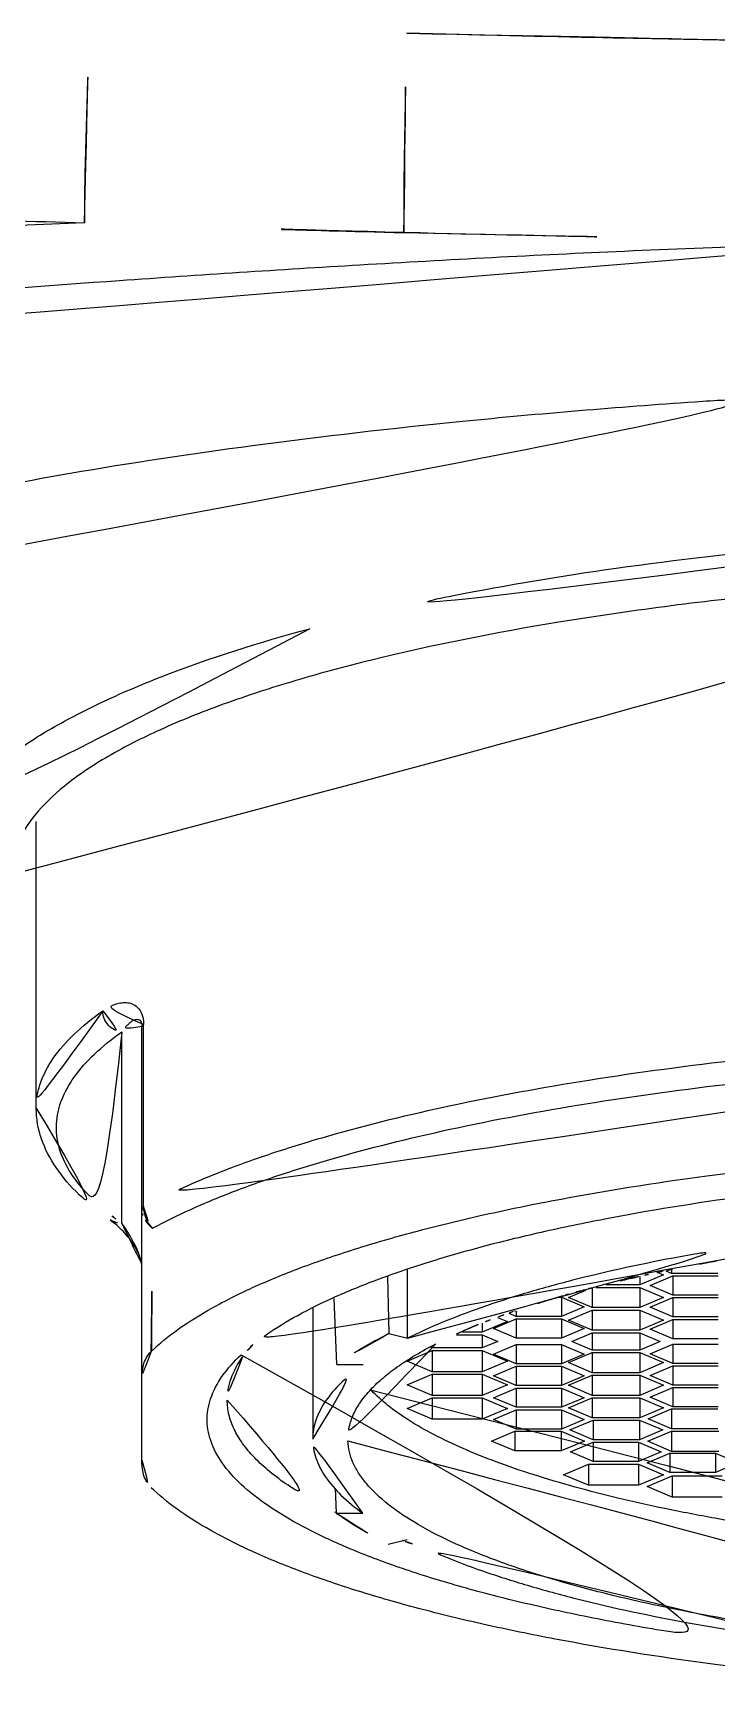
# Model space of a CAD drawing. Extents: x 16296660632 to 16296672714, y -37409619871 to -37409617455.
# Drawn here: x 16296672239.71 to 16296672246.51, y -37409617796.85 to -37409617780.29 of the extents above; entities that cross this region are included whole.
import ezdxf

# ---------------------------------------------------------------- set-up
doc = ezdxf.new("R2010")
doc.units = 0
doc.header["$LTSCALE"] = 10
doc.header["$MEASUREMENT"] = 0
doc.layers.get('0').update_dxf_attribs({"linetype": 'CONTINUOUS'})
doc.layers.add('02___PRT_ALL_AXES', color=7, linetype='CONTINUOUS')

msp = doc.modelspace()

# ---------------------------------------------------------------- linework, layer by layer
at = {"color": 7, "linetype": 'Continuous'}
for p, q in [((16296672240.594231, -37409617792.134972), (16296672240.594231, -37409617790.232323)), ((16296672240.79423, -37409617794.495491), (16296672240.79423, -37409617790.178947)), ((16296672240.812031, -37409617791.967888), (16296672240.812031, -37409617790.15863)), ((16296672240.812031, -37409617791.967888), (16296672240.812401, -37409617791.976372)), ((16296672243.438709, -37409617793.281578), (16296672243.438709, -37409617792.601334)), ((16296672245.93478, -37409617792.628853), (16296672245.983891, -37409617792.649757)), ((16296672246.06337, -37409617792.635536), (16296672246.01111, -37409617792.613297)), ((16296672246.063379, -37409617792.602654), (16296672246.06337, -37409617792.635536)), ((16296672246.525249, -37409617792.635536), (16296672246.06337, -37409617792.635536)), ((16296672243.23735, -37409617792.667397), (16296672243.252159, -37409617793.235626)), ((16296672245.039419, -37409617792.875366), (16296672245.212179, -37409617792.801819)), ((16296672245.275539, -37409617792.785202), (16296672245.275539, -37409617792.975883)), ((16296672245.315001, -37409617792.774849), (16296672245.74777, -37409617792.774849)), ((16296672245.74777, -37409617792.750267), (16296672245.408701, -37409617792.750267)), ((16296672245.983891, -37409617792.649757), (16296672245.74777, -37409617792.750267)), ((16296672245.74777, -37409617792.666946), (16296672245.74777, -37409617792.750267)), ((16296672245.74777, -37409617792.774849), (16296672245.74777, -37409617792.975883)), ((16296672245.74777, -37409617792.774849), (16296672245.983891, -37409617792.875366)), ((16296672245.849911, -37409617792.755951), (16296672246.07567, -37409617792.659843)), ((16296672246.07567, -37409617792.852051), (16296672245.849911, -37409617792.755951)), ((16296672246.07567, -37409617792.659843), (16296672246.527189, -37409617792.659843)), ((16296672246.07567, -37409617792.659843), (16296672246.07567, -37409617792.852051)), ((16296672242.732479, -37409617793.544029), (16296672242.708111, -37409617792.887093)), ((16296672244.943781, -37409617792.872223), (16296672244.968349, -37409617792.872223)), ((16296672244.968349, -37409617792.872223), (16296672244.968349, -37409617793.06443)), ((16296672244.968349, -37409617792.872223), (16296672245.194111, -37409617792.968323)), ((16296672245.194111, -37409617792.968323), (16296672244.968349, -37409617793.06443)), ((16296672245.275539, -37409617792.975883), (16296672245.039419, -37409617792.875366)), ((16296672245.983891, -37409617792.875366), (16296672245.74777, -37409617792.975883)), ((16296672245.849911, -37409617792.972733), (16296672246.07567, -37409617792.876633)), ((16296672246.07567, -37409617793.06884), (16296672245.849911, -37409617792.972733)), ((16296672246.527189, -37409617792.852051), (16296672246.07567, -37409617792.852051)), ((16296672246.07567, -37409617792.876633), (16296672246.527189, -37409617792.876633)), ((16296672246.07567, -37409617792.876633), (16296672246.07567, -37409617793.06884)), ((16296672242.49423, -37409617792.983368), (16296672242.49423, -37409617794.284538)), ((16296672244.430229, -37409617793.116096), (16296672244.181339, -37409617793.222054)), ((16296672244.181339, -37409617793.131592), (16296672244.181339, -37409617793.222054)), ((16296672244.291071, -37409617793.185112), (16296672244.51683, -37409617793.088997)), ((16296672244.33326, -37409617793.074806), (16296672244.430229, -37409617793.116096)), ((16296672244.51683, -37409617793.06443), (16296672244.44903, -37409617793.035568)), ((16296672244.51683, -37409617793.012581), (16296672244.51683, -37409617793.06443)), ((16296672244.968349, -37409617793.06443), (16296672244.51683, -37409617793.06443)), ((16296672244.51683, -37409617793.088997), (16296672244.968349, -37409617793.088997)), ((16296672244.51683, -37409617793.088997), (16296672244.51683, -37409617793.281219)), ((16296672244.968349, -37409617793.088997), (16296672244.968349, -37409617793.281219)), ((16296672244.968349, -37409617793.088997), (16296672245.194111, -37409617793.185112)), ((16296672245.039419, -37409617793.100967), (16296672245.275539, -37409617793.000458)), ((16296672245.275539, -37409617793.201477), (16296672245.039419, -37409617793.100967)), ((16296672245.74777, -37409617792.975883), (16296672245.275539, -37409617792.975883)), ((16296672245.275539, -37409617793.000458), (16296672245.74777, -37409617793.000458)), ((16296672245.275539, -37409617793.000458), (16296672245.275539, -37409617793.201477)), ((16296672245.74777, -37409617793.000458), (16296672245.74777, -37409617793.201477)), ((16296672245.74777, -37409617793.000458), (16296672245.983891, -37409617793.100967)), ((16296672245.983891, -37409617793.100967), (16296672245.74777, -37409617793.201477)), ((16296672245.849911, -37409617793.189522), (16296672246.07567, -37409617793.093407)), ((16296672246.527189, -37409617793.06884), (16296672246.07567, -37409617793.06884)), ((16296672246.07567, -37409617793.093407), (16296672246.527189, -37409617793.093407)), ((16296672246.07567, -37409617793.093407), (16296672246.07567, -37409617793.285629)), ((16296672243.252159, -37409617793.235626), (16296672243.438709, -37409617793.281578)), ((16296672243.924601, -37409617793.24662), (16296672244.181339, -37409617793.24662)), ((16296672244.181339, -37409617793.222054), (16296672243.97945, -37409617793.222054)), ((16296672244.181339, -37409617793.24662), (16296672244.181339, -37409617793.37793)), ((16296672244.181339, -37409617793.24662), (16296672244.335569, -37409617793.312279)), ((16296672244.51683, -37409617793.281219), (16296672244.291071, -37409617793.185112)), ((16296672244.968349, -37409617793.281219), (16296672244.51683, -37409617793.281219)), ((16296672245.194111, -37409617793.185112), (16296672244.968349, -37409617793.281219)), ((16296672245.073009, -37409617793.312279), (16296672245.275539, -37409617793.226059)), ((16296672245.74777, -37409617793.201477), (16296672245.275539, -37409617793.201477)), ((16296672245.275539, -37409617793.226059), (16296672245.74777, -37409617793.226059)), ((16296672245.275539, -37409617793.226059), (16296672245.275539, -37409617793.398491)), ((16296672245.74777, -37409617793.226059), (16296672245.74777, -37409617793.398491)), ((16296672245.74777, -37409617793.226059), (16296672245.9503, -37409617793.312279)), ((16296672246.07567, -37409617793.285629), (16296672245.849911, -37409617793.189522)), ((16296672246.527189, -37409617793.285629), (16296672246.07567, -37409617793.285629)), ((16296672243.434681, -37409617793.508453), (16296672243.683571, -37409617793.402496)), ((16296672243.683571, -37409617793.37793), (16296672243.66259, -37409617793.369003)), ((16296672243.683571, -37409617793.355957), (16296672243.683571, -37409617793.37793)), ((16296672244.181339, -37409617793.37793), (16296672243.683571, -37409617793.37793)), ((16296672243.683571, -37409617793.402496), (16296672244.181339, -37409617793.402496)), ((16296672243.683571, -37409617793.402496), (16296672243.683571, -37409617793.614403)), ((16296672244.335569, -37409617793.312279), (16296672244.181339, -37409617793.37793)), ((16296672244.181339, -37409617793.402496), (16296672244.181339, -37409617793.614403)), ((16296672244.181339, -37409617793.402496), (16296672244.430229, -37409617793.508453)), ((16296672244.291071, -37409617793.439438), (16296672244.51683, -37409617793.343338)), ((16296672244.51683, -37409617793.535553), (16296672244.291071, -37409617793.439438)), ((16296672244.51683, -37409617793.343338), (16296672244.968349, -37409617793.343338)), ((16296672244.51683, -37409617793.343338), (16296672244.51683, -37409617793.535553)), ((16296672244.968349, -37409617793.343338), (16296672244.968349, -37409617793.535553)), ((16296672244.968349, -37409617793.343338), (16296672245.194111, -37409617793.439438)), ((16296672245.194111, -37409617793.439438), (16296672244.968349, -37409617793.535553)), ((16296672245.039419, -37409617793.523582), (16296672245.275539, -37409617793.423073)), ((16296672245.275539, -37409617793.398491), (16296672245.073009, -37409617793.312279)), ((16296672245.74777, -37409617793.398491), (16296672245.275539, -37409617793.398491)), ((16296672245.275539, -37409617793.423073), (16296672245.74777, -37409617793.423073)), ((16296672245.275539, -37409617793.423073), (16296672245.275539, -37409617793.624092)), ((16296672245.9503, -37409617793.312279), (16296672245.74777, -37409617793.398491)), ((16296672245.74777, -37409617793.423073), (16296672245.74777, -37409617793.624092)), ((16296672245.74777, -37409617793.423073), (16296672245.983891, -37409617793.523582)), ((16296672245.849911, -37409617793.435028), (16296672246.07567, -37409617793.338928)), ((16296672246.07567, -37409617793.531143), (16296672245.849911, -37409617793.435028)), ((16296672246.07567, -37409617793.338928), (16296672246.527189, -37409617793.338928)), ((16296672246.07567, -37409617793.338928), (16296672246.07567, -37409617793.531143)), ((16296672242.732479, -37409617793.544029), (16296672242.996429, -37409617793.544029)), ((16296672243.683571, -37409617793.614403), (16296672243.434681, -37409617793.508453)), ((16296672244.181339, -37409617793.614403), (16296672243.683571, -37409617793.614403)), ((16296672244.430229, -37409617793.508453), (16296672244.181339, -37409617793.614403)), ((16296672244.291071, -37409617793.656227), (16296672244.51683, -37409617793.56012)), ((16296672244.968349, -37409617793.535553), (16296672244.51683, -37409617793.535553)), ((16296672244.51683, -37409617793.56012), (16296672244.968349, -37409617793.56012)), ((16296672244.51683, -37409617793.56012), (16296672244.51683, -37409617793.752327)), ((16296672244.968349, -37409617793.56012), (16296672244.968349, -37409617793.752327)), ((16296672244.968349, -37409617793.56012), (16296672245.194111, -37409617793.656227)), ((16296672245.275539, -37409617793.624092), (16296672245.039419, -37409617793.523582)), ((16296672245.74777, -37409617793.624092), (16296672245.275539, -37409617793.624092)), ((16296672245.983891, -37409617793.523582), (16296672245.74777, -37409617793.624092)), ((16296672245.849911, -37409617793.651817), (16296672246.07567, -37409617793.55571)), ((16296672246.527189, -37409617793.531143), (16296672246.07567, -37409617793.531143)), ((16296672246.07567, -37409617793.55571), (16296672246.527189, -37409617793.55571)), ((16296672246.07567, -37409617793.55571), (16296672246.07567, -37409617793.747917)), ((16296672243.434681, -37409617793.744926), (16296672243.683571, -37409617793.638977)), ((16296672243.683571, -37409617793.850883), (16296672243.434681, -37409617793.744926)), ((16296672243.683571, -37409617793.638977), (16296672244.181339, -37409617793.638977)), ((16296672243.683571, -37409617793.638977), (16296672243.683571, -37409617793.850883)), ((16296672244.181339, -37409617793.638977), (16296672244.181339, -37409617793.850883)), ((16296672244.181339, -37409617793.638977), (16296672244.430229, -37409617793.744926)), ((16296672244.430229, -37409617793.744926), (16296672244.181339, -37409617793.850883)), ((16296672244.51683, -37409617793.752327), (16296672244.291071, -37409617793.656227)), ((16296672244.291071, -37409617793.873009), (16296672244.51683, -37409617793.776909)), ((16296672244.968349, -37409617793.752327), (16296672244.51683, -37409617793.752327)), ((16296672244.51683, -37409617793.776909), (16296672244.968349, -37409617793.776909)), ((16296672244.51683, -37409617793.776909), (16296672244.51683, -37409617793.969116)), ((16296672245.194111, -37409617793.656227), (16296672244.968349, -37409617793.752327)), ((16296672244.968349, -37409617793.776909), (16296672244.968349, -37409617793.969116)), ((16296672244.968349, -37409617793.776909), (16296672245.194111, -37409617793.873009)), ((16296672245.039419, -37409617793.749184), (16296672245.275539, -37409617793.648666)), ((16296672245.275539, -37409617793.849701), (16296672245.039419, -37409617793.749184)), ((16296672245.275539, -37409617793.648666), (16296672245.74777, -37409617793.648666)), ((16296672245.275539, -37409617793.648666), (16296672245.275539, -37409617793.849701)), ((16296672245.74777, -37409617793.648666), (16296672245.74777, -37409617793.849701)), ((16296672245.74777, -37409617793.648666), (16296672245.983891, -37409617793.749184)), ((16296672245.983891, -37409617793.749184), (16296672245.74777, -37409617793.849701)), ((16296672246.07567, -37409617793.747917), (16296672245.849911, -37409617793.651817)), ((16296672245.849911, -37409617793.868599), (16296672246.07567, -37409617793.772499)), ((16296672246.527189, -37409617793.747917), (16296672246.07567, -37409617793.747917)), ((16296672246.07567, -37409617793.772499), (16296672246.527189, -37409617793.772499)), ((16296672246.07567, -37409617793.772499), (16296672246.07567, -37409617793.964706)), ((16296672243.434681, -37409617793.981407), (16296672243.683571, -37409617793.875458)), ((16296672244.181339, -37409617793.850883), (16296672243.683571, -37409617793.850883)), ((16296672243.683571, -37409617793.875458), (16296672244.181339, -37409617793.875458)), ((16296672243.683571, -37409617793.875458), (16296672243.683571, -37409617794.087357)), ((16296672244.181339, -37409617793.875458), (16296672244.181339, -37409617794.087357)), ((16296672244.181339, -37409617793.875458), (16296672244.430229, -37409617793.981407)), ((16296672244.51683, -37409617793.969116), (16296672244.291071, -37409617793.873009)), ((16296672245.194111, -37409617793.873009), (16296672244.968349, -37409617793.969116)), ((16296672245.039419, -37409617793.974792), (16296672245.275539, -37409617793.874283)), ((16296672245.74777, -37409617793.849701), (16296672245.275539, -37409617793.849701)), ((16296672245.275539, -37409617793.874283), (16296672245.74777, -37409617793.874283)), ((16296672245.275539, -37409617793.874283), (16296672245.275539, -37409617794.075302)), ((16296672245.74777, -37409617793.874283), (16296672245.74777, -37409617794.075302)), ((16296672245.74777, -37409617793.874283), (16296672245.983891, -37409617793.974792)), ((16296672246.07567, -37409617793.964706), (16296672245.849911, -37409617793.868599)), ((16296672246.527189, -37409617793.964706), (16296672246.07567, -37409617793.964706)), ((16296672243.683571, -37409617794.087357), (16296672243.434681, -37409617793.981407)), ((16296672244.181339, -37409617794.087357), (16296672243.683571, -37409617794.087357)), ((16296672244.430229, -37409617793.981407), (16296672244.181339, -37409617794.087357)), ((16296672244.291071, -37409617794.089798), (16296672244.51683, -37409617793.99369)), ((16296672244.51683, -37409617794.185913), (16296672244.291071, -37409617794.089798)), ((16296672244.968349, -37409617793.969116), (16296672244.51683, -37409617793.969116)), ((16296672244.51683, -37409617793.99369), (16296672244.968349, -37409617793.99369)), ((16296672244.51683, -37409617793.99369), (16296672244.51683, -37409617794.185913)), ((16296672244.968349, -37409617793.99369), (16296672244.968349, -37409617794.185913)), ((16296672244.968349, -37409617793.99369), (16296672245.194111, -37409617794.089798)), ((16296672245.194111, -37409617794.089798), (16296672244.968349, -37409617794.185913)), ((16296672245.275539, -37409617794.075302), (16296672245.039419, -37409617793.974792)), ((16296672245.052999, -37409617794.194489), (16296672245.283939, -37409617794.096184)), ((16296672245.74777, -37409617794.075302), (16296672245.275539, -37409617794.075302)), ((16296672245.283939, -37409617794.096184), (16296672245.745819, -37409617794.096184)), ((16296672245.28404, -37409617794.096184), (16296672245.283939, -37409617794.292793)), ((16296672245.74592, -37409617794.096184), (16296672245.745819, -37409617794.292793)), ((16296672245.745819, -37409617794.096184), (16296672245.976761, -37409617794.194489)), ((16296672245.983891, -37409617793.974792), (16296672245.74777, -37409617794.075302)), ((16296672245.83243, -37409617794.083893), (16296672246.06337, -37409617793.98558)), ((16296672246.06337, -37409617794.182198), (16296672245.83243, -37409617794.083893)), ((16296672246.06337, -37409617793.98558), (16296672246.525249, -37409617793.98558)), ((16296672246.063471, -37409617793.98558), (16296672246.06337, -37409617794.182198)), ((16296672244.273581, -37409617794.305077), (16296672244.50452, -37409617794.206772)), ((16296672244.50452, -37409617794.206772), (16296672244.9664, -37409617794.206772)), ((16296672244.50462, -37409617794.206772), (16296672244.50452, -37409617794.403397)), ((16296672244.968349, -37409617794.185913), (16296672244.51683, -37409617794.185913)), ((16296672244.966499, -37409617794.206772), (16296672244.9664, -37409617794.403397)), ((16296672244.9664, -37409617794.206772), (16296672245.19734, -37409617794.305077)), ((16296672245.283939, -37409617794.292793), (16296672245.052999, -37409617794.194489)), ((16296672245.745819, -37409617794.292793), (16296672245.283939, -37409617794.292793)), ((16296672245.976761, -37409617794.194489), (16296672245.745819, -37409617794.292793)), ((16296672245.82725, -37409617794.306732), (16296672246.06337, -37409617794.206223)), ((16296672246.525249, -37409617794.182198), (16296672246.06337, -37409617794.182198)), ((16296672246.06337, -37409617794.206223), (16296672246.535601, -37409617794.206223)), ((16296672246.063471, -37409617794.206223), (16296672246.06337, -37409617794.407249)), ((16296672244.50452, -37409617794.403397), (16296672244.273581, -37409617794.305077)), ((16296672244.9664, -37409617794.403397), (16296672244.50452, -37409617794.403397)), ((16296672245.19734, -37409617794.305077), (16296672244.9664, -37409617794.403397)), ((16296672245.05818, -37409617794.412933), (16296672245.283951, -37409617794.316818)), ((16296672245.283951, -37409617794.509033), (16296672245.05818, -37409617794.412933)), ((16296672245.283951, -37409617794.316818), (16296672245.73547, -37409617794.316818)), ((16296672245.28404, -37409617794.316818), (16296672245.283951, -37409617794.509033)), ((16296672245.735559, -37409617794.316818), (16296672245.73547, -37409617794.509033)), ((16296672245.73547, -37409617794.316818), (16296672245.961229, -37409617794.412933)), ((16296672245.961229, -37409617794.412933), (16296672245.73547, -37409617794.509033)), ((16296672245.822069, -37409617794.521317), (16296672246.047831, -37409617794.425209)), ((16296672246.06337, -37409617794.407249), (16296672245.82725, -37409617794.306732)), ((16296672246.047831, -37409617794.425209), (16296672246.49935, -37409617794.425209)), ((16296672246.04793, -37409617794.425209), (16296672246.047831, -37409617794.617416)), ((16296672246.53561, -37409617794.407249), (16296672246.06337, -37409617794.407249)), ((16296672246.499451, -37409617794.425209), (16296672246.49935, -37409617794.617416)), ((16296672246.49935, -37409617794.425209), (16296672246.725109, -37409617794.521317)), ((16296672244.98881, -37409617794.639557), (16296672245.23769, -37409617794.533607)), ((16296672245.23769, -37409617794.533607), (16296672245.73547, -37409617794.533607)), ((16296672245.237801, -37409617794.533607), (16296672245.2377, -37409617794.745506)), ((16296672245.73547, -37409617794.509033), (16296672245.283951, -37409617794.509033)), ((16296672245.735571, -37409617794.533607), (16296672245.73547, -37409617794.745506)), ((16296672245.73547, -37409617794.533607), (16296672245.98435, -37409617794.639557)), ((16296672246.047831, -37409617794.617416), (16296672245.822069, -37409617794.521317)), ((16296672246.49935, -37409617794.617416), (16296672246.047831, -37409617794.617416)), ((16296672246.725109, -37409617794.521317), (16296672246.49935, -37409617794.617416)), ((16296672240.9121, -37409617794.792412), (16296672240.88862, -37409617794.770058)), ((16296672242.71896, -37409617794.772568), (16296672242.728201, -37409617795.021889)), ((16296672245.2377, -37409617794.745506), (16296672244.98881, -37409617794.639557)), ((16296672245.73547, -37409617794.745506), (16296672245.2377, -37409617794.745506)), ((16296672245.98435, -37409617794.639557), (16296672245.73547, -37409617794.745506)), ((16296672245.822069, -37409617794.75779), (16296672246.070959, -37409617794.65184)), ((16296672246.070959, -37409617794.863739), (16296672245.822069, -37409617794.75779)), ((16296672246.070959, -37409617794.65184), (16296672246.568729, -37409617794.65184)), ((16296672246.07106, -37409617794.65184), (16296672246.070959, -37409617794.863739)), ((16296672246.568729, -37409617794.863739), (16296672246.070959, -37409617794.863739)), ((16296672242.71072, -37409617795.010033), (16296672242.716, -37409617795.012627)), ((16296672242.728201, -37409617795.021889), (16296672242.992029, -37409617795.021889)), ((16296672243.246099, -37409617795.330467), (16296672243.432739, -37409617795.284508))]:
    msp.add_line(p, q, dxfattribs=at)
for points in [[(16296672240.51409, -37409617792.131027), (16296672240.49708, -37409617792.117867), (16296672240.478331, -37409617792.104134)], [(16296672240.56385, -37409617792.173561), (16296672240.547501, -37409617792.158897), (16296672240.53091, -37409617792.144707), (16296672240.51409, -37409617792.131027)], [(16296672240.79423, -37409617792.576019), (16296672240.79283, -37409617792.552368), (16296672240.78767, -37409617792.521637), (16296672240.7799, -37409617792.492126), (16296672240.77059, -37409617792.464737), (16296672240.760139, -37409617792.438942), (16296672240.748831, -37409617792.414513), (16296672240.736891, -37409617792.391403), (16296672240.724461, -37409617792.369438), (16296672240.711599, -37409617792.34845), (16296672240.698339, -37409617792.328293), (16296672240.684669, -37409617792.308823), (16296672240.67063, -37409617792.289978), (16296672240.65626, -37409617792.271759), (16296672240.641581, -37409617792.254097), (16296672240.6266, -37409617792.237), (16296672240.61132, -37409617792.220413), (16296672240.59577, -37409617792.204308), (16296672240.579941, -37409617792.188698), (16296672240.56385, -37409617792.173561)]]:
    msp.add_lwpolyline(points, dxfattribs=at)
for centre, radius, start, end in [((16296672251.57239, -37409617466.244011), 314.152772, 268.51489626, 270.03289419), ((16296672251.521959, -37409617452.280739), 330.094494, 268.59054025, 269.45630837), ((16296672242.24877, -37409617789.80471), 2.857905, 232.2597397, 234.6244747), ((16296672241.01296, -37409617791.988426), 0.218732, 179.9388015, 185.7795021), ((16296672246.3953, -37409617787.005302), 8.818055, 250.0583763, 250.2358202), ((16296672246.56716, -37409617786.524338), 9.328804, 250.2413481, 251.4477259)]:
    msp.add_arc(centre, radius, start, end, dxfattribs=at)
for points, knots in [([(16296672240.22415, -37409617782.178749), (16296672240.222719, -37409617782.149239), (16296672240.222361, -37409617782.070557), (16296672240.224131, -37409617781.841766), (16296672240.23374, -37409617781.4394), (16296672240.251221, -37409617780.855164), (16296672240.266769, -37409617780.421089), (16296672240.275579, -37409617780.190086)], [0, 0, 0, 0, 0.044554028, 0.118592334, 0.345040013, 0.651409626, 1, 1, 1, 1]), ([(16296672243.402081, -37409617782.275337), (16296672243.400471, -37409617782.244522), (16296672243.39924, -37409617782.163727), (16296672243.398609, -37409617781.932678), (16296672243.403521, -37409617781.530823), (16296672243.41416, -37409617780.950233), (16296672243.424509, -37409617780.519943), (16296672243.430531, -37409617780.29126)], [0, 0, 0, 0, 0.046666179, 0.122113959, 0.349317304, 0.654183861, 1, 1, 1, 1]), ([(16296672240.22414, -37409617782.178757), (16296672239.71073, -37409617782.160477), (16296672238.70455, -37409617782.136909), (16296672237.24382, -37409617782.133743), (16296672235.89575, -37409617782.153503), (16296672234.705709, -37409617782.188721), (16296672233.83123, -37409617782.229736), (16296672233.240231, -37409617782.272057), (16296672232.8874, -37409617782.305962), (16296672232.60083, -37409617782.344009), (16296672232.38159, -37409617782.388451), (16296672232.233179, -37409617782.436668), (16296672232.159189, -37409617782.486549), (16296672232.144079, -37409617782.514633)], [0, 0, 0, 0, 0.189657788, 0.37151211, 0.539225065, 0.687354493, 0.811023391, 0.862363217, 0.906097095, 0.941813396, 0.969180946, 0.988229335, 1, 1, 1, 1]), ([(16296672248.38611, -37409617782.360519), (16296672247.455139, -37409617782.383926), (16296672245.646839, -37409617782.448807), (16296672243.04212, -37409617782.586166), (16296672240.673849, -37409617782.740883), (16296672238.61039, -37409617782.89502), (16296672237.10858, -37409617783.022614), (16296672236.101151, -37409617783.127296), (16296672235.499969, -37409617783.202042), (16296672235.005581, -37409617783.27977), (16296672234.61739, -37409617783.36322), (16296672234.337971, -37409617783.452827), (16296672234.191389, -37409617783.534683), (16296672234.14727, -37409617783.58287)], [0, 0, 0, 0, 0.19487836, 0.378625787, 0.545811173, 0.691512954, 0.81163595, 0.861191959, 0.903467741, 0.938375411, 0.965951747, 0.986327533, 1, 1, 1, 1]), ([(16296672236.214911, -37409617786.003433), (16296672236.255831, -37409617785.931541), (16296672236.384541, -37409617785.790199), (16296672236.65024, -37409617785.614433), (16296672237.005251, -37409617785.444633), (16296672237.45027, -37409617785.279663), (16296672237.98472, -37409617785.119278), (16296672238.86714, -37409617784.898933), (16296672240.17905, -37409617784.645142), (16296672241.98247, -37409617784.375183), (16296672244.05619, -37409617784.137413), (16296672246.346491, -37409617783.946861), (16296672247.940849, -37409617783.861931), (16296672248.763399, -37409617783.832603)], [0, 0, 0, 0, 0.019261358, 0.04355665, 0.073909083, 0.110684456, 0.153978153, 0.203772277, 0.32241144, 0.464933431, 0.628305564, 0.808346545, 1, 1, 1, 1]), ([(16296672249.16888, -37409617785.275352), (16296672247.946541, -37409617785.337837), (16296672246.178869, -37409617785.492783), (16296672243.948259, -37409617785.861717), (16296672242.93693, -37409617786.091667), (16296672242.46487, -37409617786.218819)], [0, 0, 0, 0, 0.541540081, 0.783688603, 1, 1, 1, 1]), ([(16296672239.49432, -37409617788.663643), (16296672239.494329, -37409617788.563133), (16296672239.540581, -37409617788.34716), (16296672239.73255, -37409617788.047363), (16296672240.03545, -37409617787.760582), (16296672240.44685, -37409617787.484993), (16296672240.96398, -37409617787.220688), (16296672241.583191, -37409617786.969948), (16296672242.299129, -37409617786.734802), (16296672243.42131, -37409617786.432838), (16296672245.014919, -37409617786.120132), (16296672247.110189, -37409617785.850189), (16296672249.38213, -37409617785.683746), (16296672250.947411, -37409617785.646439), (16296672251.74423, -37409617785.646439)], [0, 0, 0, 0, 0.023004545, 0.049090004, 0.080339131, 0.117849626, 0.162055742, 0.213030172, 0.270592819, 0.334410985, 0.478883717, 0.641834103, 0.81764124, 1, 1, 1, 1]), ([(16296672242.46487, -37409617786.218819), (16296672241.96529, -37409617786.353378), (16296672241.25956, -37409617786.574226), (16296672240.401039, -37409617786.939774), (16296672239.88106, -37409617787.210037), (16296672239.448851, -37409617787.49054), (16296672239.023809, -37409617787.847069), (16296672238.78145, -37409617788.168709), (16296672238.70455, -37409617788.393463)], [0, 0, 0, 0, 0.347599483, 0.495458809, 0.626378838, 0.741007508, 0.840411573, 1, 1, 1, 1]), ([(16296672240.812031, -37409617790.15863), (16296672240.81197, -37409617790.117363), (16296672240.80081, -37409617790.047234), (16296672240.744169, -37409617789.974663), (16296672240.682711, -37409617789.944527), (16296672240.62323, -37409617789.937424), (16296672240.565701, -37409617789.944641), (16296672240.49044, -37409617789.968651), (16296672240.438129, -37409617789.998962), (16296672240.405239, -37409617790.022346)], [0, 0, 0, 0, 0.221052997, 0.363518809, 0.475513868, 0.578488425, 0.680270812, 0.783839005, 1, 1, 1, 1]), ([(16296672240.405239, -37409617790.022346), (16296672240.30419, -37409617790.094208), (16296672240.12406, -37409617790.238579), (16296672239.909401, -37409617790.480293), (16296672239.79517, -37409617790.694839), (16296672239.75141, -37409617790.864952), (16296672239.744249, -37409617790.948601), (16296672239.744249, -37409617790.989807)], [0, 0, 0, 0, 0.306268808, 0.567868109, 0.79378314, 0.898228621, 1, 1, 1, 1]), ([(16296672240.405239, -37409617790.022346), (16296672240.405239, -37409617790.047943), (16296672240.41538, -37409617790.09996), (16296672240.456989, -37409617790.167099), (16296672240.518961, -37409617790.215332), (16296672240.56922, -37409617790.230179), (16296672240.594231, -37409617790.232323)], [0, 0, 0, 0, 0.24967592, 0.503379442, 0.755133754, 1, 1, 1, 1]), ([(16296672240.79423, -37409617790.178947), (16296672240.79422, -37409617790.163757), (16296672240.792021, -37409617790.140488), (16296672240.77648, -37409617790.116386), (16296672240.761061, -37409617790.107803), (16296672240.74659, -37409617790.106033), (16296672240.732679, -37409617790.107986), (16296672240.714161, -37409617790.114227), (16296672240.69158, -37409617790.127289), (16296672240.66592, -37409617790.147957), (16296672240.631821, -37409617790.182083), (16296672240.60885, -37409617790.21151), (16296672240.594231, -37409617790.232323)], [0, 0, 0, 0, 0.151995443, 0.225396279, 0.276987456, 0.323066912, 0.368979779, 0.416499031, 0.517889708, 0.627897077, 0.745533112, 1, 1, 1, 1]), ([(16296672240.594231, -37409617790.232323), (16296672240.498369, -37409617790.300484), (16296672240.32682, -37409617790.437431), (16296672240.12006, -37409617790.665604), (16296672240.00606, -37409617790.867569), (16296672239.95789, -37409617791.028267), (16296672239.942011, -37409617791.146133), (16296672239.94556, -37409617791.26413), (16296672239.97674, -37409617791.424431), (16296672240.06953, -37409617791.627602), (16296672240.253309, -37409617791.858009), (16296672240.41083, -37409617791.996063), (16296672240.499491, -37409617792.06472)], [0, 0, 0, 0, 0.15537451, 0.288896618, 0.404608872, 0.457973907, 0.509702581, 0.56102878, 0.613215036, 0.724568573, 0.851862816, 1, 1, 1, 1]), ([(16296672240.812031, -37409617790.15863), (16296672240.809349, -37409617790.160088), (16296672240.80171, -37409617790.164658), (16296672240.79423, -37409617790.172798), (16296672240.79423, -37409617790.178947)], [0, 0, 0, 0, 0.331184949, 1, 1, 1, 1]), ([(16296672251.74423, -37409617790.2397), (16296672251.17322, -37409617790.2397), (16296672250.042101, -37409617790.259491), (16296672248.37475, -37409617790.348213), (16296672246.776119, -37409617790.493973), (16296672245.278681, -37409617790.693604), (16296672243.91287, -37409617790.942871), (16296672242.87351, -37409617791.195328), (16296672242.13114, -37409617791.422096), (16296672241.643089, -37409617791.595139), (16296672241.20653, -37409617791.776176), (16296672240.93726, -37409617791.908447), (16296672240.812401, -37409617791.976372)], [0, 0, 0, 0, 0.153625294, 0.304287545, 0.449123713, 0.585393398, 0.710586836, 0.8225006, 0.87290941, 0.919370303, 0.96175968, 1, 1, 1, 1]), ([(16296672240.9013, -37409617792.186089), (16296672241.025511, -37409617792.118828), (16296672241.29331, -37409617791.987869), (16296672241.72724, -37409617791.808571), (16296672242.21208, -37409617791.63723), (16296672242.949039, -37409617791.412773), (16296672243.98028, -37409617791.16288), (16296672245.334949, -37409617790.916161), (16296672246.819679, -37409617790.718567), (16296672248.4044, -37409617790.574333), (16296672250.056999, -37409617790.486526), (16296672251.743919, -37409617790.457047), (16296672253.43084, -37409617790.486511), (16296672255.08346, -37409617790.574287), (16296672256.668209, -37409617790.718513), (16296672258.152981, -37409617790.916077), (16296672259.50771, -37409617791.162788), (16296672260.539, -37409617791.412651), (16296672261.275999, -37409617791.637108), (16296672261.76088, -37409617791.808441), (16296672262.194851, -37409617791.987732), (16296672262.462681, -37409617792.118683), (16296672262.586889, -37409617792.185951)], [0, 0, 0, 0, 0.019158914, 0.040392777, 0.063653816, 0.088878695, 0.144859557, 0.20745606, 0.275570553, 0.347951441, 0.423236838, 0.499992539, 0.576748512, 0.652034714, 0.724416919, 0.792533213, 0.85513194, 0.911115424, 0.936341624, 0.959604167, 0.980839846, 1, 1, 1, 1]), ([(16296672239.74423, -37409617790.989807), (16296672239.74423, -37409617791.041641), (16296672239.753059, -37409617791.1455), (16296672239.80571, -37409617791.350922), (16296672239.936661, -37409617791.599953), (16296672240.17457, -37409617791.870201), (16296672240.370569, -37409617792.027496), (16296672240.478331, -37409617792.104134)], [0, 0, 0, 0, 0.112309969, 0.224575279, 0.457724213, 0.713501327, 1, 1, 1, 1]), ([(16296672240.88862, -37409617793.412376), (16296672240.970671, -37409617793.332764), (16296672241.16382, -37409617793.176964), (16296672241.503401, -37409617792.966568), (16296672241.91181, -37409617792.763733), (16296672242.386459, -37409617792.569771), (16296672242.924459, -37409617792.38588), (16296672243.522301, -37409617792.213379), (16296672244.176001, -37409617792.053436), (16296672245.143419, -37409617791.852859), (16296672246.45879, -37409617791.645111), (16296672248.13892, -37409617791.466316), (16296672249.916809, -37409617791.356972), (16296672251.74423, -37409617791.32016), (16296672253.571659, -37409617791.356972), (16296672255.349541, -37409617791.466316), (16296672257.029671, -37409617791.645111), (16296672258.345039, -37409617791.852859), (16296672259.31246, -37409617792.053436), (16296672259.96616, -37409617792.213379), (16296672260.563999, -37409617792.38588), (16296672261.101999, -37409617792.569771), (16296672261.576651, -37409617792.763741), (16296672261.98505, -37409617792.966583), (16296672262.32464, -37409617793.176971), (16296672262.51778, -37409617793.332771), (16296672262.59984, -37409617793.412376)], [0, 0, 0, 0, 0.01530245, 0.033067115, 0.053383854, 0.076263301, 0.101650587, 0.129446818, 0.159518489, 0.191704765, 0.261662565, 0.337650554, 0.417774212, 0.500000123, 0.582226029, 0.662349673, 0.73833764, 0.80829541, 0.84048167, 0.870553321, 0.898349533, 0.923736796, 0.946616224, 0.966932943, 0.984697573, 1, 1, 1, 1]), ([(16296672251.74423, -37409617791.554207), (16296672251.18281, -37409617791.554207), (16296672250.07403, -37409617791.576424), (16296672248.44857, -37409617791.675743), (16296672246.91132, -37409617791.838203), (16296672245.70676, -37409617792.026993), (16296672244.81975, -37409617792.209251), (16296672244.219431, -37409617792.354698), (16296672243.66959, -37409617792.511627), (16296672243.173849, -37409617792.678947), (16296672242.73542, -37409617792.855553), (16296672242.35696, -37409617793.040268), (16296672242.040819, -37409617793.231949), (16296672241.85993, -37409617793.373802), (16296672241.78253, -37409617793.44635)], [0, 0, 0, 0, 0.163891329, 0.323641198, 0.475258022, 0.61499698, 0.679364922, 0.739563703, 0.795274401, 0.846231916, 0.892233575, 0.933167095, 0.969031108, 1, 1, 1, 1]), ([(16296672240.79423, -37409617791.988197), (16296672240.79423, -37409617791.986412), (16296672240.795429, -37409617791.981369), (16296672240.801769, -37409617791.974052), (16296672240.808201, -37409617791.969963), (16296672240.812031, -37409617791.96788)], [0, 0, 0, 0, 0.190132156, 0.535202054, 1, 1, 1, 1]), ([(16296672240.803289, -37409617791.98764), (16296672240.803921, -37409617791.986679), (16296672240.806681, -37409617791.982697), (16296672240.809839, -37409617791.979019), (16296672240.812401, -37409617791.976372)], [0, 0, 0, 0, 0.238192826, 1, 1, 1, 1]), ([(16296672240.812401, -37409617791.976372), (16296672240.81356, -37409617792.01442), (16296672240.831249, -37409617792.091583), (16296672240.87447, -37409617792.157593), (16296672240.901131, -37409617792.18618)], [0, 0, 0, 0, 0.493329834, 1, 1, 1, 1]), ([(16296672240.478331, -37409617792.104134), (16296672240.49473, -37409617792.115784), (16296672240.532431, -37409617792.1334), (16296672240.57382, -37409617792.136711), (16296672240.594231, -37409617792.134972)], [0, 0, 0, 0, 0.495567304, 1, 1, 1, 1]), ([(16296672240.594231, -37409617792.134972), (16296672240.61058, -37409617792.158234), (16296672240.64484, -37409617792.209061), (16296672240.686399, -37409617792.277557), (16296672240.7209, -37409617792.341713), (16296672240.749001, -37409617792.400627), (16296672240.771811, -37409617792.458893), (16296672240.78862, -37409617792.518593), (16296672240.79422, -37409617792.555237), (16296672240.79423, -37409617792.576019)], [0, 0, 0, 0, 0.174093173, 0.375416759, 0.490424452, 0.620082222, 0.775183934, 0.872747427, 1, 1, 1, 1]), ([(16296672240.79534, -37409617792.010452), (16296672240.79542, -37409617792.008553), (16296672240.796391, -37409617792.000473), (16296672240.799891, -37409617791.992844), (16296672240.803289, -37409617791.98764)], [0, 0, 0, 0, 0.234803254, 1, 1, 1, 1]), ([(16296672240.901131, -37409617792.18618), (16296672240.87879, -37409617792.169357), (16296672240.839319, -37409617792.130653), (16296672240.81329, -37409617792.081551), (16296672240.80509, -37409617792.056358)], [0, 0, 0, 0, 0.513513306, 1, 1, 1, 1]), ([(16296672243.438709, -37409617793.281578), (16296672243.55019, -37409617793.225563), (16296672243.790461, -37409617793.116982), (16296672244.1791, -37409617792.969559), (16296672244.613001, -37409617792.829872), (16296672245.271219, -37409617792.648872), (16296672246.18832, -37409617792.451767), (16296672246.951771, -37409617792.33255), (16296672247.355101, -37409617792.278992)], [0, 0, 0, 0, 0.09222822, 0.194714459, 0.307127879, 0.429064212, 0.699227582, 1, 1, 1, 1]), ([(16296672240.88862, -37409617793.412376), (16296672240.88949, -37409617793.31958), (16296672240.893459, -37409617792.91082), (16296672240.89798, -37409617792.50206), (16296672240.9013, -37409617792.186089)], [0, 0, 0, 0, 0.227011194, 1, 1, 1, 1]), ([(16296672243.252159, -37409617793.235626), (16296672243.156269, -37409617793.282722), (16296672242.978121, -37409617793.377602), (16296672242.808741, -37409617793.487717), (16296672242.732479, -37409617793.544029)], [0, 0, 0, 0, 0.529834696, 1, 1, 1, 1]), ([(16296672240.88862, -37409617793.412376), (16296672240.868311, -37409617793.432083), (16296672240.836109, -37409617793.47538), (16296672240.808599, -37409617793.547173), (16296672240.796209, -37409617793.617432), (16296672240.79423, -37409617793.663902), (16296672240.79423, -37409617793.686943)], [0, 0, 0, 0, 0.284850392, 0.532708085, 0.768070934, 1, 1, 1, 1]), ([(16296672241.78253, -37409617793.44635), (16296672241.71224, -37409617793.512238), (16296672241.590771, -37409617793.64537), (16296672241.48658, -37409617793.839409), (16296672241.44857, -37409617793.99321), (16296672241.44104, -37409617794.105949), (16296672241.45389, -37409617794.21862), (16296672241.499201, -37409617794.372566), (16296672241.612511, -37409617794.565987), (16296672241.820589, -37409617794.782631), (16296672242.102171, -37409617794.992493), (16296672242.455759, -37409617795.195007), (16296672242.879339, -37409617795.389252), (16296672243.370081, -37409617795.573837), (16296672243.9245, -37409617795.747383), (16296672244.538509, -37409617795.908524), (16296672245.207529, -37409617796.056023), (16296672246.19199, -37409617796.237633), (16296672246.95759, -37409617796.342102), (16296672247.482281, -37409617796.400841)], [0, 0, 0, 0, 0.038525528, 0.071534866, 0.086747765, 0.101584469, 0.116478433, 0.131857502, 0.165472315, 0.204842555, 0.251288455, 0.305441837, 0.367514856, 0.437442085, 0.514975001, 0.599731871, 0.691220829, 0.788871069, 1, 1, 1, 1]), ([(16296672241.79619, -37409617793.467461), (16296672241.749281, -37409617793.53331), (16296672241.69092, -37409617793.638321), (16296672241.65081, -37409617793.787773), (16296672241.64423, -37409617793.861237), (16296672241.64423, -37409617793.897377)], [0, 0, 0, 0, 0.524480255, 0.765583945, 1, 1, 1, 1]), ([(16296672241.89879, -37409617793.342377), (16296672241.889271, -37409617793.352623), (16296672241.85313, -37409617793.39267), (16296672241.81938, -37409617793.434914), (16296672241.79619, -37409617793.467461)], [0, 0, 0, 0, 0.259152013, 1, 1, 1, 1]), ([(16296672242.49424, -37409617794.284554), (16296672242.49424, -37409617794.253014), (16296672242.49968, -37409617794.189018), (16296672242.5329, -37409617794.058907), (16296672242.6196, -37409617793.894768), (16296672242.782681, -37409617793.709709), (16296672242.919609, -37409617793.599083), (16296672242.996429, -37409617793.544029)], [0, 0, 0, 0, 0.102003902, 0.206649784, 0.432774295, 0.69423357, 1, 1, 1, 1]), ([(16296672241.64423, -37409617793.897377), (16296672241.64423, -37409617793.945747), (16296672241.65626, -37409617794.04525), (16296672241.709261, -37409617794.191467), (16296672241.796301, -37409617794.335487), (16296672241.91646, -37409617794.477058), (16296672242.06912, -37409617794.616203), (16296672242.328699, -37409617794.807808), (16296672242.551519, -37409617794.931618), (16296672242.71072, -37409617795.010033)], [0, 0, 0, 0, 0.089908028, 0.184305777, 0.287046482, 0.401042815, 0.528301161, 0.670135363, 1, 1, 1, 1]), ([(16296672242.992029, -37409617795.021889), (16296672242.915859, -37409617794.967041), (16296672242.780081, -37409617794.856819), (16296672242.618441, -37409617794.672523), (16296672242.532551, -37409617794.509132), (16296672242.49963, -37409617794.379631), (16296672242.49424, -37409617794.315933), (16296672242.49424, -37409617794.284554)], [0, 0, 0, 0, 0.305460485, 0.566836949, 0.793088997, 0.897855889, 1, 1, 1, 1]), ([(16296672240.79423, -37409617794.495491), (16296672240.79423, -37409617794.518532), (16296672240.796209, -37409617794.565002), (16296672240.808599, -37409617794.635262), (16296672240.836109, -37409617794.707047), (16296672240.868311, -37409617794.750351), (16296672240.88862, -37409617794.770058)], [0, 0, 0, 0, 0.231929121, 0.467292743, 0.715151406, 1, 1, 1, 1]), ([(16296672262.576389, -37409617794.792397), (16296672262.492229, -37409617794.871277), (16296672262.295521, -37409617795.025543), (16296672261.951759, -37409617795.233978), (16296672261.54022, -37409617795.434853), (16296672261.06349, -37409617795.626862), (16296672260.524441, -37409617795.80883), (16296672259.926559, -37409617795.979462), (16296672259.273781, -37409617796.137619), (16296672258.30928, -37409617796.335823), (16296672256.999479, -37409617796.541092), (16296672255.327909, -37409617796.717743), (16296672253.560381, -37409617796.82576), (16296672251.74424, -37409617796.862106), (16296672249.928089, -37409617796.82576), (16296672248.16057, -37409617796.717743), (16296672246.488991, -37409617796.541092), (16296672245.179199, -37409617796.335823), (16296672244.214689, -37409617796.137619), (16296672243.561899, -37409617795.979462), (16296672242.964029, -37409617795.80883), (16296672242.42498, -37409617795.626869), (16296672241.94824, -37409617795.43486), (16296672241.536711, -37409617795.233994), (16296672241.19294, -37409617795.025551), (16296672240.996229, -37409617794.871277), (16296672240.912069, -37409617794.792412)], [0, 0, 0, 0, 0.015483479, 0.033418022, 0.05388341, 0.076884403, 0.102362612, 0.130217962, 0.160317337, 0.192500819, 0.262369901, 0.338176516, 0.41805374, 0.499999712, 0.581945695, 0.661822949, 0.737629615, 0.807498765, 0.839682287, 0.869781705, 0.897637102, 0.923115362, 0.946116402, 0.966581833, 0.984516457, 1, 1, 1, 1]), ([(16296672242.728201, -37409617795.021889), (16296672242.80415, -37409617795.078232), (16296672242.972919, -37409617795.188423), (16296672243.15049, -37409617795.283348), (16296672243.246099, -37409617795.330467)], [0, 0, 0, 0, 0.470108432, 1, 1, 1, 1]), ([(16296672247.478359, -37409617796.30616), (16296672247.0609, -37409617796.252724), (16296672246.270849, -37409617796.132896), (16296672245.321951, -37409617795.932739), (16296672244.641529, -37409617795.747849), (16296672244.19392, -37409617795.604889), (16296672243.7939, -37409617795.453773), (16296672243.547041, -37409617795.34214), (16296672243.432739, -37409617795.284508)], [0, 0, 0, 0, 0.301390193, 0.571965945, 0.693925079, 0.806189102, 0.90832965, 1, 1, 1, 1])]:
    msp.add_open_spline(points, degree=3, knots=knots, dxfattribs=at)
for points in [[(16296672243.402081, -37409617782.275337), (16296672242.34255, -37409617782.251472), (16296672241.283331, -37409617782.214859), (16296672240.22415, -37409617782.178749)], [(16296672240.80509, -37409617792.056358), (16296672240.800261, -37409617792.041481), (16296672240.79693, -37409617792.026016), (16296672240.79534, -37409617792.010452)]]:
    msp.add_open_spline(points, degree=3, dxfattribs=at)
at = {"layer": '02___PRT_ALL_AXES', "color": 7, "linetype": 'Continuous'}
for p, q in [((16296672239.74423, -37409617790.989807), (16296672239.74423, -37409617788.136482)), ((16296672245.979731, -37409617792.614326), (16296672245.967119, -37409617792.616982)), ((16296672246.05279, -37409617792.599213), (16296672246.045731, -37409617792.600647)), ((16296672246.072081, -37409617792.595261), (16296672246.05279, -37409617792.599213)), ((16296672245.27136, -37409617792.779991), (16296672245.265301, -37409617792.78157)), ((16296672245.73967, -37409617792.666458), (16296672245.727489, -37409617792.669212)), ((16296672244.967461, -37409617792.863487), (16296672244.96175, -37409617792.865143)), ((16296672244.984671, -37409617792.858528), (16296672244.967461, -37409617792.863487)), ((16296672245.03965, -37409617792.842857), (16296672245.024309, -37409617792.847214)), ((16296672244.487181, -37409617793.015503), (16296672244.479811, -37409617793.018059))]:
    msp.add_line(p, q, dxfattribs=at)
for centre, radius, start, end in [((16296672249.39279, -37409617808.917137), 16.656247, 101.8686774, 102.3339495), ((16296672249.513519, -37409617809.491753), 17.243399, 101.6018185, 101.8257048), ((16296672249.85955, -37409617811.225304), 19.011136, 100.1389031, 101.4915697), ((16296672248.38834, -37409617804.730217), 12.350042, 104.9849528, 105.151431), ((16296672248.468241, -37409617805.029312), 12.659616, 104.6553051, 104.9843194), ((16296672248.90398, -37409617806.742317), 14.427143, 102.7192561, 104.5835279), ((16296672249.246719, -37409617808.246231), 15.969619, 102.3361781, 102.6860556), ((16296672248.11294, -37409617803.736977), 11.319314, 105.8347483, 106.043404), ((16296672248.282511, -37409617804.340431), 11.946136, 105.1501652, 105.7510604), ((16296672246.66798, -37409617799.391083), 6.737812, 110.9474929, 112.0378284), ((16296672246.927389, -37409617800.072601), 7.467038, 109.8145795, 110.936901), ((16296672247.13339, -37409617800.644257), 8.074684, 109.185578, 109.8147851), ((16296672247.234421, -37409617800.934273), 8.381783, 108.9721647, 109.1329732)]:
    msp.add_arc(centre, radius, start, end, dxfattribs=at)
for points, knots in [([(16296672244.96175, -37409617792.865143), (16296672244.92251, -37409617792.876518), (16296672244.770901, -37409617792.921379), (16296672244.6203, -37409617792.969704), (16296672244.50943, -37409617793.007812)], [0, 0, 0, 0, 0.258448417, 1, 1, 1, 1]), ([(16296672244.139839, -37409617793.145554), (16296672244.102341, -37409617793.160744), (16296672243.960501, -37409617793.21978), (16296672243.82095, -37409617793.284447), (16296672243.720261, -37409617793.336143)], [0, 0, 0, 0, 0.263323608, 1, 1, 1, 1]), ([(16296672243.720261, -37409617793.336143), (16296672243.650311, -37409617793.37204), (16296672243.518669, -37409617793.444359), (16296672243.3382, -37409617793.560783), (16296672243.18474, -37409617793.679657), (16296672243.05871, -37409617793.800758), (16296672242.960541, -37409617793.923927), (16296672242.890751, -37409617794.049149), (16296672242.85013, -37409617794.176132), (16296672242.84309, -37409617794.262062), (16296672242.84458, -37409617794.303833)], [0, 0, 0, 0, 0.172128331, 0.328534569, 0.469680001, 0.596442752, 0.71024537, 0.813249448, 0.908518082, 1, 1, 1, 1]), ([(16296672243.077801, -37409617793.799713), (16296672243.128611, -37409617793.853889), (16296672243.247419, -37409617793.96064), (16296672243.45677, -37409617794.107018), (16296672243.70763, -37409617794.249283), (16296672243.998831, -37409617794.386833), (16296672244.329069, -37409617794.518997), (16296672244.83918, -37409617794.693947), (16296672245.400209, -37409617794.84626), (16296672246.00555, -37409617794.98114), (16296672246.503111, -37409617795.077042), (16296672247.027241, -37409617795.164047), (16296672247.77043, -37409617795.269348), (16296672248.745781, -37409617795.374428), (16296672249.540039, -37409617795.428909), (16296672249.94701, -37409617795.449547)], [0, 0, 0, 0, 0.031092557, 0.066596221, 0.106761486, 0.151673853, 0.201319228, 0.255596686, 0.377356844, 0.444409775, 0.515210615, 0.589452873, 0.666806078, 0.829410774, 1, 1, 1, 1]), ([(16296672242.84458, -37409617794.303833), (16296672242.84586, -37409617794.339783), (16296672242.855921, -37409617794.413094), (16296672242.89262, -37409617794.521133), (16296672242.95059, -37409617794.628098), (16296672243.060869, -37409617794.775726), (16296672243.256491, -37409617794.955353), (16296672243.558889, -37409617795.1539), (16296672243.937389, -37409617795.344276), (16296672244.388941, -37409617795.524879), (16296672244.90979, -37409617795.694107), (16296672245.495251, -37409617795.850304), (16296672246.139919, -37409617795.991951), (16296672247.097309, -37409617796.16433), (16296672248.394951, -37409617796.330177), (16296672250.037319, -37409617796.449913), (16296672251.16848, -37409617796.476707), (16296672251.74423, -37409617796.476707)], [0, 0, 0, 0, 0.011350225, 0.023175362, 0.035826197, 0.049583932, 0.081160134, 0.118984327, 0.163460038, 0.214631633, 0.272317932, 0.336182526, 0.405772906, 0.480546651, 0.643105681, 0.818313044, 1, 1, 1, 1])]:
    msp.add_open_spline(points, degree=3, knots=knots, dxfattribs=at)

doc.saveas('drawing.dxf')
